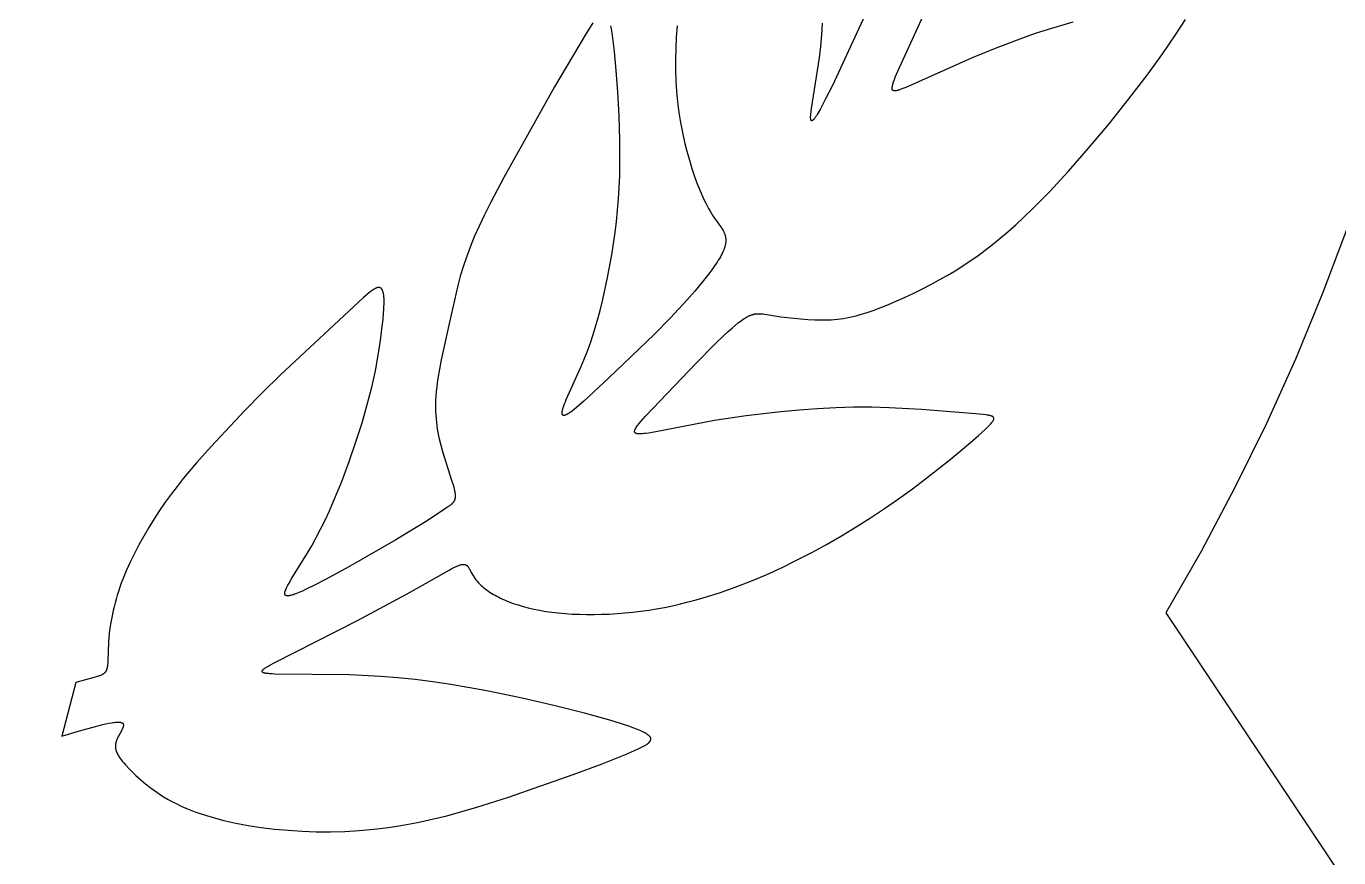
# Model space of a CAD drawing. Extents: x 8280 to 8757, y 218 to 430.
# Drawn here: x 8670.8 to 8724.3, y 256.2 to 290.1 of the extents above; entities that cross this region are included whole.
import ezdxf

# ---------------------------------------------------------------- set-up
doc = ezdxf.new("R2010")
doc.units = 0
doc.header["$MEASUREMENT"] = 0
doc.layers.add('MAKE2D$VISIBLE$CURVES', color=7, linetype='CONTINUOUS')

msp = doc.modelspace()

# ---------------------------------------------------------------- linework, layer by layer
at = {"layer": 'MAKE2D$VISIBLE$CURVES', "color": 7}
for points in [[(8757.435, 328.14), (8757.417, 312.291), (8757.44, 296.443), (8727.187, 290.303), (8726.434, 287.492), (8725.59, 284.708), (8724.656, 281.952), (8723.634, 279.227), (8722.525, 276.537), (8721.329, 273.885), (8720.048, 271.272), (8718.683, 268.702), (8717.236, 266.178), (8734.361, 240.494), (8723.171, 229.271), (8712.01, 218.02), (8686.202, 235.023), (8683.833, 233.65), (8681.424, 232.349), (8678.976, 231.123), (8676.493, 229.971), (8673.975, 228.896), (8652.268, 281.924)], [(8713.449, 290.236), (8712.436, 289.936), (8711.918, 289.768), (8711.395, 289.588), (8710.348, 289.194), (8709.34, 288.78), (8706.644, 287.578), (8706.561, 287.543), (8706.487, 287.514), (8706.42, 287.489), (8706.39, 287.479), (8706.361, 287.47), (8706.333, 287.462), (8706.308, 287.455), (8706.284, 287.449), (8706.273, 287.447), (8706.262, 287.445), (8706.251, 287.443), (8706.241, 287.441), (8706.231, 287.44), (8706.221, 287.439), (8706.212, 287.438), (8706.203, 287.438), (8706.194, 287.438), (8706.19, 287.438), (8706.186, 287.438), (8706.182, 287.438), (8706.178, 287.439), (8706.174, 287.439), (8706.17, 287.439), (8706.167, 287.44), (8706.163, 287.441), (8706.159, 287.441), (8706.156, 287.442), (8706.153, 287.443), (8706.149, 287.444), (8706.146, 287.445), (8706.143, 287.446), (8706.14, 287.447), (8706.138, 287.448), (8706.137, 287.448), (8706.135, 287.449), (8706.134, 287.45), (8706.133, 287.45), (8706.131, 287.451), (8706.13, 287.452), (8706.128, 287.453), (8706.127, 287.453), (8706.126, 287.454), (8706.124, 287.455), (8706.123, 287.456), (8706.122, 287.457), (8706.121, 287.458), (8706.12, 287.459), (8706.118, 287.46), (8706.117, 287.461), (8706.116, 287.462), (8706.115, 287.463), (8706.114, 287.464), (8706.113, 287.465), (8706.112, 287.466), (8706.111, 287.468), (8706.11, 287.469), (8706.109, 287.47), (8706.108, 287.471), (8706.107, 287.472), (8706.106, 287.474), (8706.105, 287.475), (8706.104, 287.476), (8706.103, 287.478), (8706.102, 287.479), (8706.102, 287.481), (8706.101, 287.482), (8706.1, 287.484), (8706.099, 287.485), (8706.099, 287.487), (8706.098, 287.488), (8706.097, 287.49), (8706.097, 287.492), (8706.096, 287.493), (8706.095, 287.495), (8706.094, 287.498), (8706.093, 287.502), (8706.092, 287.506), (8706.091, 287.51), (8706.091, 287.514), (8706.09, 287.518), (8706.089, 287.522), (8706.089, 287.526), (8706.089, 287.531), (8706.088, 287.536), (8706.088, 287.54), (8706.088, 287.545), (8706.088, 287.55), (8706.088, 287.556), (8706.089, 287.566), (8706.09, 287.578), (8706.091, 287.59), (8706.093, 287.602), (8706.095, 287.616), (8706.097, 287.629), (8706.1, 287.644), (8706.104, 287.659), (8706.112, 287.691), (8706.121, 287.726), (8706.133, 287.763), (8706.146, 287.804), (8706.178, 287.894), (8706.217, 287.996), (8706.319, 288.242), (8708.098, 292.134)], [(8705.213, 291.032), (8703.653, 287.66), (8703.379, 287.107), (8703.164, 286.699), (8703.077, 286.546), (8703.038, 286.481), (8703.002, 286.424), (8702.969, 286.374), (8702.953, 286.352), (8702.938, 286.332), (8702.924, 286.314), (8702.911, 286.297), (8702.898, 286.282), (8702.892, 286.275), (8702.886, 286.269), (8702.881, 286.263), (8702.875, 286.257), (8702.869, 286.252), (8702.864, 286.247), (8702.859, 286.243), (8702.854, 286.239), (8702.852, 286.237), (8702.849, 286.235), (8702.847, 286.233), (8702.845, 286.232), (8702.842, 286.23), (8702.84, 286.229), (8702.838, 286.228), (8702.836, 286.227), (8702.834, 286.226), (8702.831, 286.225), (8702.829, 286.224), (8702.827, 286.223), (8702.825, 286.222), (8702.823, 286.222), (8702.822, 286.221), (8702.82, 286.221), (8702.818, 286.221), (8702.816, 286.221), (8702.814, 286.221), (8702.813, 286.221), (8702.811, 286.221), (8702.809, 286.221), (8702.808, 286.221), (8702.806, 286.221), (8702.804, 286.222), (8702.803, 286.222), (8702.801, 286.223), (8702.8, 286.224), (8702.798, 286.225), (8702.797, 286.226), (8702.796, 286.227), (8702.794, 286.228), (8702.793, 286.229), (8702.792, 286.23), (8702.791, 286.232), (8702.789, 286.233), (8702.788, 286.234), (8702.787, 286.236), (8702.786, 286.238), (8702.785, 286.24), (8702.784, 286.241), (8702.783, 286.243), (8702.782, 286.245), (8702.781, 286.248), (8702.78, 286.25), (8702.779, 286.252), (8702.778, 286.254), (8702.778, 286.257), (8702.777, 286.259), (8702.776, 286.262), (8702.775, 286.268), (8702.773, 286.273), (8702.772, 286.279), (8702.771, 286.286), (8702.77, 286.293), (8702.769, 286.3), (8702.768, 286.307), (8702.767, 286.323), (8702.766, 286.34), (8702.766, 286.358), (8702.766, 286.377), (8702.767, 286.397), (8702.769, 286.441), (8702.772, 286.489), (8702.783, 286.597), (8702.799, 286.719), (8703.125, 288.777), (8703.182, 289.241), (8703.227, 289.716), (8703.257, 290.197)], [(8693.895, 290.203), (8693.58, 289.705), (8692.341, 287.599), (8690.273, 283.912), (8689.724, 282.871), (8689.483, 282.388), (8689.264, 281.927), (8689.068, 281.487), (8688.895, 281.064), (8688.744, 280.658), (8688.613, 280.265), (8688.499, 279.882), (8688.398, 279.506), (8688.056, 278.017), (8687.719, 276.474), (8687.647, 276.093), (8687.585, 275.721), (8687.559, 275.54), (8687.536, 275.361), (8687.518, 275.187), (8687.504, 275.016), (8687.494, 274.85), (8687.489, 274.689), (8687.488, 274.531), (8687.492, 274.378), (8687.499, 274.228), (8687.51, 274.081), (8687.524, 273.937), (8687.542, 273.797), (8687.562, 273.659), (8687.586, 273.523), (8687.612, 273.389), (8687.64, 273.258), (8687.704, 272.999), (8687.774, 272.745), (8688.146, 271.579), (8688.203, 271.386), (8688.228, 271.297), (8688.248, 271.214), (8688.265, 271.136), (8688.272, 271.099), (8688.278, 271.064), (8688.283, 271.031), (8688.286, 270.999), (8688.288, 270.969), (8688.289, 270.954), (8688.289, 270.94), (8688.29, 270.926), (8688.289, 270.912), (8688.289, 270.899), (8688.288, 270.886), (8688.287, 270.873), (8688.286, 270.861), (8688.284, 270.849), (8688.283, 270.837), (8688.28, 270.825), (8688.278, 270.814), (8688.275, 270.803), (8688.272, 270.792), (8688.269, 270.781), (8688.265, 270.77), (8688.261, 270.76), (8688.257, 270.75), (8688.253, 270.74), (8688.248, 270.73), (8688.243, 270.721), (8688.237, 270.711), (8688.232, 270.702), (8688.226, 270.693), (8688.22, 270.684), (8688.213, 270.675), (8688.206, 270.666), (8688.199, 270.657), (8688.192, 270.648), (8688.184, 270.64), (8688.176, 270.631), (8688.168, 270.623), (8688.159, 270.614), (8688.15, 270.606), (8688.132, 270.589), (8688.112, 270.572), (8688.091, 270.555), (8688.069, 270.538), (8688.022, 270.504), (8687.851, 270.389), (8687.145, 269.927), (8685.869, 269.144), (8683.964, 268.049), (8683.009, 267.531), (8682.587, 267.311), (8682.222, 267.132), (8682.065, 267.059), (8681.926, 266.999), (8681.804, 266.95), (8681.749, 266.93), (8681.698, 266.912), (8681.651, 266.898), (8681.628, 266.891), (8681.607, 266.886), (8681.587, 266.881), (8681.568, 266.876), (8681.549, 266.873), (8681.532, 266.87), (8681.515, 266.867), (8681.499, 266.865), (8681.491, 266.865), (8681.484, 266.864), (8681.477, 266.864), (8681.47, 266.864), (8681.463, 266.864), (8681.457, 266.864), (8681.45, 266.864), (8681.444, 266.865), (8681.438, 266.865), (8681.433, 266.866), (8681.427, 266.867), (8681.422, 266.868), (8681.419, 266.869), (8681.417, 266.869), (8681.414, 266.87), (8681.412, 266.871), (8681.409, 266.871), (8681.407, 266.872), (8681.405, 266.873), (8681.402, 266.874), (8681.4, 266.875), (8681.398, 266.876), (8681.396, 266.876), (8681.394, 266.877), (8681.392, 266.879), (8681.39, 266.88), (8681.388, 266.881), (8681.386, 266.882), (8681.384, 266.883), (8681.383, 266.884), (8681.381, 266.885), (8681.379, 266.887), (8681.378, 266.888), (8681.376, 266.889), (8681.374, 266.891), (8681.373, 266.892), (8681.372, 266.894), (8681.37, 266.895), (8681.369, 266.897), (8681.367, 266.898), (8681.366, 266.9), (8681.365, 266.902), (8681.364, 266.903), (8681.363, 266.905), (8681.362, 266.907), (8681.361, 266.908), (8681.36, 266.91), (8681.359, 266.912), (8681.358, 266.914), (8681.357, 266.916), (8681.356, 266.918), (8681.355, 266.92), (8681.354, 266.922), (8681.354, 266.924), (8681.353, 266.926), (8681.352, 266.928), (8681.352, 266.93), (8681.351, 266.933), (8681.351, 266.935), (8681.35, 266.937), (8681.35, 266.939), (8681.35, 266.942), (8681.349, 266.944), (8681.349, 266.946), (8681.349, 266.949), (8681.349, 266.951), (8681.348, 266.956), (8681.348, 266.961), (8681.348, 266.967), (8681.348, 266.972), (8681.349, 266.978), (8681.349, 266.983), (8681.35, 266.989), (8681.351, 266.995), (8681.352, 267.001), (8681.353, 267.007), (8681.354, 267.014), (8681.357, 267.027), (8681.361, 267.04), (8681.365, 267.054), (8681.37, 267.069), (8681.375, 267.084), (8681.38, 267.099), (8681.387, 267.115), (8681.401, 267.149), (8681.417, 267.184), (8681.435, 267.221), (8681.476, 267.3), (8681.524, 267.386), (8681.637, 267.578), (8682.263, 268.595), (8682.444, 268.905), (8682.627, 269.237), (8682.808, 269.587), (8682.987, 269.954), (8683.164, 270.334), (8683.336, 270.725), (8683.666, 271.528), (8683.972, 272.338), (8684.249, 273.136), (8684.495, 273.912), (8684.709, 274.658), (8684.89, 275.369), (8685.038, 276.038), (8685.155, 276.67), (8685.248, 277.271), (8685.321, 277.847), (8685.351, 278.126), (8685.375, 278.393), (8685.384, 278.521), (8685.39, 278.644), (8685.394, 278.76), (8685.394, 278.87), (8685.393, 278.922), (8685.391, 278.972), (8685.388, 279.02), (8685.384, 279.066), (8685.379, 279.11), (8685.373, 279.151), (8685.37, 279.171), (8685.366, 279.19), (8685.362, 279.208), (8685.358, 279.226), (8685.353, 279.243), (8685.348, 279.259), (8685.343, 279.275), (8685.338, 279.29), (8685.335, 279.297), (8685.332, 279.304), (8685.329, 279.311), (8685.326, 279.318), (8685.323, 279.324), (8685.32, 279.331), (8685.316, 279.337), (8685.313, 279.343), (8685.309, 279.348), (8685.306, 279.354), (8685.302, 279.359), (8685.298, 279.364), (8685.295, 279.369), (8685.291, 279.374), (8685.287, 279.379), (8685.283, 279.383), (8685.28, 279.385), (8685.278, 279.387), (8685.276, 279.389), (8685.274, 279.391), (8685.272, 279.393), (8685.27, 279.395), (8685.268, 279.397), (8685.265, 279.398), (8685.263, 279.4), (8685.261, 279.402), (8685.259, 279.403), (8685.256, 279.405), (8685.254, 279.406), (8685.251, 279.408), (8685.249, 279.409), (8685.247, 279.41), (8685.244, 279.412), (8685.242, 279.413), (8685.239, 279.414), (8685.237, 279.415), (8685.234, 279.416), (8685.232, 279.417), (8685.229, 279.418), (8685.227, 279.419), (8685.224, 279.42), (8685.221, 279.42), (8685.219, 279.421), (8685.216, 279.422), (8685.213, 279.422), (8685.21, 279.423), (8685.208, 279.424), (8685.205, 279.424), (8685.202, 279.424), (8685.199, 279.425), (8685.196, 279.425), (8685.194, 279.425), (8685.191, 279.425), (8685.188, 279.426), (8685.182, 279.426), (8685.176, 279.426), (8685.17, 279.425), (8685.163, 279.425), (8685.157, 279.424), (8685.151, 279.423), (8685.144, 279.422), (8685.138, 279.421), (8685.131, 279.42), (8685.124, 279.418), (8685.118, 279.416), (8685.111, 279.414), (8685.104, 279.412), (8685.096, 279.41), (8685.089, 279.407), (8685.082, 279.404), (8685.074, 279.401), (8685.059, 279.395), (8685.044, 279.388), (8685.028, 279.38), (8685.012, 279.371), (8684.995, 279.362), (8684.978, 279.352), (8684.961, 279.341), (8684.943, 279.329), (8684.907, 279.305), (8684.869, 279.277), (8684.829, 279.247), (8684.746, 279.18), (8684.656, 279.104), (8684.561, 279.019), (8681.176, 275.875), (8680.435, 275.145), (8679.707, 274.401), (8678.354, 272.954), (8677.758, 272.284), (8677.215, 271.641), (8676.961, 271.322), (8676.716, 271.001), (8676.479, 270.676), (8676.249, 270.344), (8676.026, 270.003), (8675.811, 269.655), (8675.604, 269.302), (8675.407, 268.946), (8675.223, 268.59), (8675.051, 268.236), (8674.895, 267.887), (8674.755, 267.544), (8674.691, 267.376), (8674.632, 267.211), (8674.577, 267.047), (8674.526, 266.887), (8674.479, 266.729), (8674.436, 266.574), (8674.396, 266.422), (8674.36, 266.272), (8674.298, 265.983), (8674.249, 265.708), (8674.212, 265.446), (8674.186, 265.199), (8674.168, 264.967), (8674.142, 264.213), (8674.137, 264.14), (8674.131, 264.071), (8674.128, 264.039), (8674.124, 264.007), (8674.119, 263.978), (8674.114, 263.949), (8674.109, 263.922), (8674.106, 263.909), (8674.103, 263.896), (8674.099, 263.883), (8674.096, 263.871), (8674.092, 263.859), (8674.088, 263.848), (8674.084, 263.837), (8674.079, 263.826), (8674.075, 263.815), (8674.07, 263.805), (8674.065, 263.795), (8674.06, 263.786), (8674.054, 263.776), (8674.051, 263.772), (8674.048, 263.767), (8674.045, 263.763), (8674.042, 263.759), (8674.039, 263.754), (8674.036, 263.75), (8674.032, 263.746), (8674.029, 263.742), (8674.025, 263.738), (8674.022, 263.734), (8674.018, 263.73), (8674.014, 263.726), (8674.01, 263.722), (8674.006, 263.718), (8674.002, 263.714), (8673.998, 263.71), (8673.989, 263.703), (8673.98, 263.696), (8673.971, 263.689), (8673.961, 263.682), (8673.951, 263.675), (8673.94, 263.668), (8673.928, 263.662), (8673.916, 263.655), (8673.904, 263.649), (8673.891, 263.642), (8673.878, 263.636), (8673.849, 263.624), (8673.818, 263.612), (8673.785, 263.599), (8673.749, 263.587), (8673.711, 263.575), (8673.626, 263.549), (8672.832, 263.34), (8672.273, 261.147), (8672.981, 261.364), (8673.639, 261.548), (8673.93, 261.62), (8674.064, 261.65), (8674.188, 261.675), (8674.301, 261.695), (8674.354, 261.703), (8674.404, 261.71), (8674.45, 261.715), (8674.494, 261.719), (8674.534, 261.721), (8674.553, 261.721), (8674.571, 261.721), (8674.592, 261.721), (8674.611, 261.72), (8674.62, 261.719), (8674.629, 261.718), (8674.638, 261.717), (8674.646, 261.716), (8674.655, 261.715), (8674.662, 261.713), (8674.67, 261.712), (8674.677, 261.71), (8674.684, 261.708), (8674.691, 261.706), (8674.697, 261.704), (8674.703, 261.701), (8674.706, 261.7), (8674.709, 261.699), (8674.712, 261.698), (8674.714, 261.696), (8674.717, 261.695), (8674.72, 261.694), (8674.722, 261.692), (8674.725, 261.691), (8674.727, 261.69), (8674.729, 261.688), (8674.732, 261.687), (8674.734, 261.685), (8674.736, 261.683), (8674.738, 261.682), (8674.74, 261.68), (8674.742, 261.679), (8674.744, 261.677), (8674.746, 261.675), (8674.748, 261.673), (8674.75, 261.672), (8674.751, 261.67), (8674.753, 261.668), (8674.754, 261.666), (8674.756, 261.664), (8674.757, 261.662), (8674.759, 261.66), (8674.76, 261.658), (8674.761, 261.656), (8674.763, 261.654), (8674.764, 261.652), (8674.765, 261.65), (8674.766, 261.648), (8674.767, 261.646), (8674.768, 261.644), (8674.769, 261.641), (8674.77, 261.639), (8674.77, 261.637), (8674.771, 261.635), (8674.772, 261.632), (8674.772, 261.63), (8674.773, 261.628), (8674.774, 261.625), (8674.774, 261.623), (8674.775, 261.62), (8674.775, 261.618), (8674.775, 261.615), (8674.776, 261.613), (8674.776, 261.61), (8674.776, 261.608), (8674.776, 261.605), (8674.776, 261.603), (8674.776, 261.6), (8674.776, 261.595), (8674.776, 261.589), (8674.776, 261.584), (8674.775, 261.578), (8674.775, 261.572), (8674.774, 261.567), (8674.773, 261.561), (8674.772, 261.555), (8674.77, 261.549), (8674.769, 261.543), (8674.767, 261.536), (8674.765, 261.53), (8674.761, 261.517), (8674.757, 261.504), (8674.752, 261.491), (8674.747, 261.477), (8674.741, 261.463), (8674.728, 261.434), (8674.713, 261.404), (8674.681, 261.342), (8674.572, 261.142), (8674.554, 261.108), (8674.538, 261.073), (8674.522, 261.039), (8674.507, 261.004), (8674.5, 260.987), (8674.494, 260.97), (8674.488, 260.953), (8674.482, 260.936), (8674.477, 260.919), (8674.472, 260.902), (8674.468, 260.885), (8674.464, 260.869), (8674.461, 260.852), (8674.458, 260.836), (8674.456, 260.819), (8674.454, 260.803), (8674.453, 260.786), (8674.452, 260.77), (8674.451, 260.754), (8674.451, 260.738), (8674.451, 260.721), (8674.452, 260.705), (8674.453, 260.689), (8674.455, 260.673), (8674.457, 260.657), (8674.459, 260.64), (8674.462, 260.624), (8674.466, 260.608), (8674.469, 260.592), (8674.474, 260.576), (8674.478, 260.56), (8674.483, 260.543), (8674.489, 260.527), (8674.495, 260.511), (8674.501, 260.494), (8674.508, 260.478), (8674.515, 260.462), (8674.522, 260.445), (8674.53, 260.429), (8674.539, 260.412), (8674.557, 260.379), (8674.576, 260.345), (8674.597, 260.311), (8674.62, 260.276), (8674.644, 260.242), (8674.67, 260.206), (8674.698, 260.17), (8674.727, 260.134), (8674.789, 260.059), (8674.857, 259.982), (8675.011, 259.819), (8675.187, 259.642), (8675.284, 259.549), (8675.387, 259.454), (8675.496, 259.358), (8675.611, 259.259), (8675.732, 259.16), (8675.86, 259.061), (8675.995, 258.961), (8676.136, 258.862), (8676.284, 258.763), (8676.439, 258.666), (8676.602, 258.57), (8676.771, 258.477), (8676.948, 258.386), (8677.133, 258.298), (8677.325, 258.213), (8677.524, 258.132), (8677.731, 258.054), (8677.945, 257.98), (8678.165, 257.909), (8678.391, 257.841), (8678.623, 257.777), (8678.861, 257.717), (8679.104, 257.66), (8679.352, 257.607), (8679.863, 257.511), (8680.39, 257.43), (8680.933, 257.364), (8681.487, 257.312), (8682.052, 257.276), (8682.626, 257.256), (8683.208, 257.253), (8683.794, 257.268), (8684.384, 257.301), (8684.976, 257.353), (8685.568, 257.425), (8686.159, 257.517), (8686.751, 257.629), (8687.346, 257.76), (8687.947, 257.908), (8688.556, 258.073), (8689.176, 258.254), (8690.457, 258.661), (8693.098, 259.582), (8694.278, 260.025), (8695.233, 260.404), (8695.597, 260.56), (8695.748, 260.629), (8695.88, 260.694), (8695.938, 260.725), (8695.992, 260.755), (8696.041, 260.784), (8696.063, 260.798), (8696.084, 260.812), (8696.104, 260.826), (8696.123, 260.84), (8696.141, 260.853), (8696.157, 260.866), (8696.173, 260.879), (8696.18, 260.886), (8696.187, 260.892), (8696.193, 260.899), (8696.199, 260.905), (8696.205, 260.912), (8696.211, 260.918), (8696.216, 260.924), (8696.221, 260.931), (8696.226, 260.937), (8696.231, 260.943), (8696.235, 260.949), (8696.239, 260.955), (8696.242, 260.961), (8696.244, 260.965), (8696.245, 260.968), (8696.247, 260.971), (8696.248, 260.974), (8696.25, 260.977), (8696.251, 260.98), (8696.252, 260.983), (8696.253, 260.986), (8696.254, 260.989), (8696.255, 260.992), (8696.256, 260.995), (8696.257, 260.998), (8696.258, 261.001), (8696.259, 261.004), (8696.259, 261.007), (8696.26, 261.01), (8696.26, 261.013), (8696.261, 261.016), (8696.261, 261.019), (8696.261, 261.022), (8696.261, 261.025), (8696.261, 261.028), (8696.262, 261.031), (8696.261, 261.034), (8696.261, 261.037), (8696.261, 261.04), (8696.261, 261.043), (8696.261, 261.046), (8696.26, 261.048), (8696.26, 261.051), (8696.259, 261.054), (8696.258, 261.057), (8696.258, 261.06), (8696.257, 261.063), (8696.256, 261.066), (8696.255, 261.069), (8696.254, 261.072), (8696.253, 261.075), (8696.252, 261.078), (8696.251, 261.081), (8696.25, 261.084), (8696.248, 261.087), (8696.247, 261.09), (8696.245, 261.093), (8696.244, 261.096), (8696.242, 261.099), (8696.24, 261.101), (8696.238, 261.104), (8696.235, 261.11), (8696.231, 261.116), (8696.226, 261.122), (8696.221, 261.128), (8696.216, 261.134), (8696.211, 261.14), (8696.206, 261.146), (8696.2, 261.152), (8696.194, 261.158), (8696.187, 261.164), (8696.18, 261.17), (8696.173, 261.176), (8696.166, 261.182), (8696.151, 261.194), (8696.134, 261.206), (8696.116, 261.218), (8696.097, 261.23), (8696.077, 261.243), (8696.056, 261.255), (8696.01, 261.281), (8695.96, 261.307), (8695.905, 261.333), (8695.846, 261.361), (8695.714, 261.417), (8695.566, 261.475), (8695.401, 261.536), (8695.025, 261.662), (8694.59, 261.796), (8693.563, 262.082), (8692.359, 262.385), (8691.015, 262.695), (8689.582, 262.991), (8688.111, 263.252), (8687.378, 263.362), (8686.654, 263.454), (8685.947, 263.526), (8685.262, 263.58), (8683.979, 263.645), (8680.946, 263.68), (8680.834, 263.684), (8680.737, 263.69), (8680.693, 263.694), (8680.653, 263.698), (8680.616, 263.702), (8680.582, 263.707), (8680.567, 263.709), (8680.552, 263.712), (8680.538, 263.715), (8680.525, 263.718), (8680.513, 263.721), (8680.501, 263.725), (8680.496, 263.726), (8680.491, 263.728), (8680.486, 263.73), (8680.481, 263.732), (8680.476, 263.734), (8680.472, 263.736), (8680.468, 263.738), (8680.464, 263.739), (8680.46, 263.742), (8680.456, 263.744), (8680.455, 263.745), (8680.453, 263.746), (8680.451, 263.747), (8680.45, 263.748), (8680.448, 263.749), (8680.447, 263.75), (8680.446, 263.751), (8680.444, 263.752), (8680.443, 263.753), (8680.442, 263.755), (8680.44, 263.756), (8680.439, 263.757), (8680.438, 263.758), (8680.437, 263.759), (8680.436, 263.76), (8680.435, 263.762), (8680.434, 263.763), (8680.433, 263.764), (8680.432, 263.765), (8680.432, 263.767), (8680.431, 263.768), (8680.43, 263.769), (8680.43, 263.77), (8680.429, 263.772), (8680.429, 263.773), (8680.428, 263.774), (8680.428, 263.776), (8680.427, 263.777), (8680.427, 263.778), (8680.427, 263.78), (8680.427, 263.781), (8680.426, 263.782), (8680.426, 263.784), (8680.426, 263.785), (8680.426, 263.787), (8680.426, 263.788), (8680.426, 263.79), (8680.426, 263.791), (8680.427, 263.793), (8680.427, 263.794), (8680.427, 263.796), (8680.427, 263.797), (8680.428, 263.799), (8680.428, 263.8), (8680.429, 263.802), (8680.429, 263.803), (8680.43, 263.805), (8680.43, 263.806), (8680.431, 263.808), (8680.432, 263.81), (8680.432, 263.811), (8680.433, 263.813), (8680.434, 263.814), (8680.435, 263.816), (8680.436, 263.818), (8680.437, 263.82), (8680.439, 263.823), (8680.441, 263.826), (8680.444, 263.83), (8680.446, 263.833), (8680.449, 263.837), (8680.452, 263.841), (8680.456, 263.845), (8680.459, 263.848), (8680.463, 263.852), (8680.467, 263.856), (8680.475, 263.864), (8680.484, 263.872), (8680.494, 263.881), (8680.505, 263.889), (8680.516, 263.898), (8680.528, 263.908), (8680.555, 263.927), (8680.585, 263.947), (8680.618, 263.968), (8680.654, 263.99), (8680.736, 264.038), (8680.937, 264.148), (8684.278, 265.84), (8686.339, 266.941), (8688.043, 267.916), (8688.155, 267.976), (8688.258, 268.027), (8688.305, 268.049), (8688.35, 268.069), (8688.393, 268.087), (8688.434, 268.102), (8688.453, 268.109), (8688.472, 268.116), (8688.49, 268.122), (8688.508, 268.127), (8688.525, 268.131), (8688.542, 268.135), (8688.558, 268.139), (8688.573, 268.141), (8688.581, 268.143), (8688.588, 268.144), (8688.596, 268.144), (8688.603, 268.145), (8688.61, 268.146), (8688.617, 268.146), (8688.623, 268.146), (8688.63, 268.146), (8688.636, 268.146), (8688.643, 268.146), (8688.649, 268.146), (8688.655, 268.145), (8688.661, 268.145), (8688.667, 268.144), (8688.673, 268.143), (8688.679, 268.142), (8688.685, 268.141), (8688.69, 268.14), (8688.696, 268.138), (8688.701, 268.137), (8688.706, 268.135), (8688.711, 268.133), (8688.716, 268.131), (8688.721, 268.129), (8688.726, 268.127), (8688.731, 268.125), (8688.736, 268.122), (8688.741, 268.119), (8688.745, 268.117), (8688.75, 268.114), (8688.754, 268.111), (8688.759, 268.108), (8688.763, 268.105), (8688.767, 268.101), (8688.772, 268.098), (8688.776, 268.094), (8688.78, 268.091), (8688.784, 268.087), (8688.788, 268.083), (8688.792, 268.079), (8688.796, 268.075), (8688.8, 268.07), (8688.807, 268.062), (8688.815, 268.052), (8688.822, 268.043), (8688.829, 268.032), (8688.837, 268.022), (8688.844, 268.011), (8688.851, 268), (8688.865, 267.976), (8688.879, 267.951), (8688.973, 267.773), (8689.011, 267.705), (8689.032, 267.67), (8689.055, 267.634), (8689.079, 267.597), (8689.105, 267.56), (8689.133, 267.522), (8689.163, 267.484), (8689.196, 267.445), (8689.231, 267.405), (8689.268, 267.366), (8689.308, 267.326), (8689.351, 267.286), (8689.396, 267.246), (8689.443, 267.206), (8689.494, 267.165), (8689.547, 267.125), (8689.602, 267.085), (8689.66, 267.045), (8689.721, 267.005), (8689.785, 266.965), (8689.851, 266.925), (8689.919, 266.886), (8689.99, 266.847), (8690.064, 266.809), (8690.141, 266.771), (8690.22, 266.734), (8690.302, 266.697), (8690.386, 266.661), (8690.473, 266.626), (8690.656, 266.557), (8690.848, 266.492), (8691.052, 266.431), (8691.267, 266.374), (8691.492, 266.322), (8691.728, 266.275), (8691.975, 266.233), (8692.232, 266.198), (8692.498, 266.167), (8692.773, 266.143), (8693.057, 266.124), (8693.347, 266.112), (8693.644, 266.106), (8693.947, 266.105), (8694.255, 266.111), (8694.567, 266.124), (8694.884, 266.143), (8695.203, 266.168), (8695.524, 266.2), (8695.847, 266.239), (8696.171, 266.284), (8696.495, 266.336), (8696.818, 266.396), (8697.141, 266.462), (8697.463, 266.535), (8697.784, 266.614), (8698.105, 266.7), (8698.425, 266.791), (8699.062, 266.992), (8699.696, 267.216), (8700.327, 267.461), (8700.954, 267.726), (8701.577, 268.01), (8702.196, 268.311), (8702.81, 268.628), (8703.418, 268.961), (8704.02, 269.308), (8704.616, 269.669), (8705.203, 270.042), (8705.782, 270.427), (8706.352, 270.823), (8706.911, 271.227), (8707.452, 271.633), (8708.449, 272.418), (8709.278, 273.11), (8709.609, 273.401), (8709.875, 273.644), (8709.981, 273.746), (8710.026, 273.792), (8710.068, 273.835), (8710.104, 273.874), (8710.136, 273.911), (8710.151, 273.929), (8710.164, 273.946), (8710.176, 273.962), (8710.186, 273.977), (8710.191, 273.985), (8710.196, 273.992), (8710.2, 273.999), (8710.204, 274.006), (8710.208, 274.013), (8710.212, 274.02), (8710.215, 274.027), (8710.218, 274.033), (8710.22, 274.04), (8710.223, 274.046), (8710.224, 274.049), (8710.225, 274.052), (8710.226, 274.055), (8710.226, 274.058), (8710.227, 274.061), (8710.228, 274.064), (8710.228, 274.067), (8710.229, 274.069), (8710.229, 274.072), (8710.23, 274.075), (8710.23, 274.078), (8710.23, 274.08), (8710.23, 274.083), (8710.231, 274.086), (8710.231, 274.088), (8710.231, 274.091), (8710.23, 274.094), (8710.23, 274.096), (8710.23, 274.099), (8710.23, 274.101), (8710.229, 274.104), (8710.229, 274.106), (8710.228, 274.108), (8710.227, 274.111), (8710.227, 274.113), (8710.226, 274.115), (8710.225, 274.118), (8710.224, 274.12), (8710.223, 274.122), (8710.222, 274.124), (8710.221, 274.126), (8710.22, 274.129), (8710.218, 274.131), (8710.217, 274.133), (8710.215, 274.135), (8710.214, 274.137), (8710.212, 274.139), (8710.211, 274.141), (8710.209, 274.143), (8710.207, 274.145), (8710.205, 274.147), (8710.203, 274.149), (8710.201, 274.151), (8710.199, 274.152), (8710.197, 274.154), (8710.195, 274.156), (8710.192, 274.158), (8710.19, 274.16), (8710.187, 274.161), (8710.185, 274.163), (8710.182, 274.165), (8710.179, 274.167), (8710.174, 274.17), (8710.168, 274.173), (8710.162, 274.176), (8710.155, 274.179), (8710.148, 274.182), (8710.141, 274.185), (8710.134, 274.188), (8710.126, 274.191), (8710.118, 274.194), (8710.11, 274.196), (8710.092, 274.201), (8710.073, 274.206), (8710.054, 274.211), (8710.033, 274.216), (8710.01, 274.22), (8709.962, 274.228), (8709.909, 274.236), (8709.789, 274.25), (8709.314, 274.293), (8707.283, 274.462), (8705.965, 274.53), (8705.258, 274.547), (8704.53, 274.547), (8703.788, 274.527), (8703.041, 274.489), (8702.296, 274.435), (8701.559, 274.367), (8700.143, 274.199), (8698.852, 274.004), (8696.466, 273.55), (8696.16, 273.498), (8696.03, 273.48), (8695.972, 273.474), (8695.917, 273.469), (8695.867, 273.465), (8695.844, 273.464), (8695.821, 273.464), (8695.8, 273.464), (8695.779, 273.464), (8695.76, 273.465), (8695.742, 273.466), (8695.725, 273.468), (8695.717, 273.469), (8695.709, 273.47), (8695.701, 273.471), (8695.694, 273.473), (8695.687, 273.474), (8695.68, 273.476), (8695.674, 273.478), (8695.668, 273.48), (8695.662, 273.482), (8695.659, 273.483), (8695.656, 273.484), (8695.653, 273.485), (8695.65, 273.486), (8695.648, 273.487), (8695.645, 273.489), (8695.643, 273.49), (8695.64, 273.491), (8695.638, 273.493), (8695.636, 273.494), (8695.633, 273.495), (8695.631, 273.497), (8695.629, 273.498), (8695.627, 273.5), (8695.625, 273.501), (8695.623, 273.503), (8695.621, 273.504), (8695.62, 273.506), (8695.618, 273.508), (8695.616, 273.509), (8695.615, 273.511), (8695.613, 273.513), (8695.612, 273.515), (8695.61, 273.516), (8695.609, 273.518), (8695.608, 273.52), (8695.606, 273.522), (8695.605, 273.524), (8695.604, 273.526), (8695.603, 273.528), (8695.602, 273.53), (8695.601, 273.532), (8695.601, 273.534), (8695.6, 273.537), (8695.599, 273.539), (8695.598, 273.541), (8695.598, 273.543), (8695.597, 273.546), (8695.597, 273.548), (8695.597, 273.55), (8695.596, 273.553), (8695.596, 273.555), (8695.596, 273.558), (8695.596, 273.56), (8695.596, 273.563), (8695.596, 273.565), (8695.596, 273.568), (8695.596, 273.571), (8695.596, 273.573), (8695.596, 273.576), (8695.597, 273.579), (8695.597, 273.582), (8695.597, 273.584), (8695.598, 273.587), (8695.598, 273.59), (8695.599, 273.593), (8695.6, 273.599), (8695.602, 273.605), (8695.604, 273.611), (8695.606, 273.618), (8695.608, 273.624), (8695.611, 273.631), (8695.614, 273.638), (8695.617, 273.645), (8695.62, 273.652), (8695.624, 273.66), (8695.628, 273.667), (8695.636, 273.682), (8695.645, 273.698), (8695.655, 273.715), (8695.666, 273.732), (8695.678, 273.75), (8695.705, 273.787), (8695.736, 273.827), (8695.77, 273.87), (8695.848, 273.963), (8696.045, 274.182), (8698.108, 276.347), (8698.894, 277.141), (8699.25, 277.486), (8699.414, 277.638), (8699.566, 277.775), (8699.706, 277.895), (8699.833, 277.998), (8699.893, 278.044), (8699.95, 278.086), (8700.005, 278.125), (8700.058, 278.159), (8700.108, 278.191), (8700.157, 278.22), (8700.181, 278.233), (8700.205, 278.245), (8700.228, 278.257), (8700.25, 278.267), (8700.272, 278.278), (8700.294, 278.287), (8700.316, 278.296), (8700.338, 278.304), (8700.359, 278.312), (8700.38, 278.319), (8700.4, 278.325), (8700.421, 278.331), (8700.441, 278.336), (8700.461, 278.34), (8700.481, 278.345), (8700.501, 278.348), (8700.521, 278.351), (8700.541, 278.354), (8700.561, 278.356), (8700.58, 278.358), (8700.6, 278.359), (8700.619, 278.36), (8700.639, 278.36), (8700.659, 278.36), (8700.679, 278.36), (8700.698, 278.359), (8700.739, 278.357), (8700.779, 278.353), (8700.821, 278.349), (8700.906, 278.337), (8701.548, 278.238), (8702.081, 278.173), (8702.363, 278.145), (8702.648, 278.124), (8702.932, 278.109), (8703.208, 278.103), (8703.342, 278.104), (8703.473, 278.107), (8703.602, 278.113), (8703.729, 278.123), (8703.856, 278.135), (8703.981, 278.15), (8704.107, 278.168), (8704.233, 278.189), (8704.359, 278.214), (8704.487, 278.243), (8704.617, 278.275), (8704.75, 278.31), (8704.885, 278.35), (8705.024, 278.393), (8705.313, 278.492), (8705.621, 278.608), (8705.944, 278.738), (8706.28, 278.882), (8706.624, 279.037), (8706.972, 279.201), (8707.32, 279.374), (8707.665, 279.552), (8708.002, 279.735), (8708.33, 279.92), (8708.648, 280.11), (8708.96, 280.305), (8709.267, 280.508), (8709.571, 280.721), (8709.875, 280.944), (8710.18, 281.181), (8710.49, 281.432), (8710.805, 281.7), (8711.126, 281.985), (8711.457, 282.29), (8711.796, 282.617), (8712.508, 283.34), (8713.272, 284.168), (8714.089, 285.101), (8714.923, 286.099), (8715.732, 287.109), (8716.473, 288.077), (8717.109, 288.956), (8717.63, 289.72), (8718.031, 290.349)], [(8697.33, 290.091), (8697.297, 289.63), (8697.274, 289.176), (8697.261, 288.728), (8697.261, 288.285), (8697.274, 287.847), (8697.301, 287.414), (8697.343, 286.985), (8697.399, 286.562), (8697.467, 286.148), (8697.545, 285.743), (8697.633, 285.351), (8697.727, 284.974), (8697.828, 284.612), (8697.933, 284.27), (8698.041, 283.947), (8698.151, 283.645), (8698.263, 283.364), (8698.377, 283.102), (8698.435, 282.979), (8698.493, 282.861), (8698.552, 282.747), (8698.611, 282.639), (8698.67, 282.535), (8698.729, 282.437), (8698.789, 282.343), (8698.849, 282.254), (8699.131, 281.863), (8699.155, 281.826), (8699.177, 281.789), (8699.199, 281.752), (8699.209, 281.734), (8699.219, 281.715), (8699.228, 281.696), (8699.237, 281.678), (8699.245, 281.659), (8699.253, 281.64), (8699.261, 281.62), (8699.268, 281.601), (8699.275, 281.581), (8699.281, 281.561), (8699.287, 281.541), (8699.292, 281.521), (8699.296, 281.501), (8699.301, 281.48), (8699.304, 281.459), (8699.307, 281.438), (8699.309, 281.416), (8699.311, 281.395), (8699.312, 281.373), (8699.312, 281.35), (8699.312, 281.327), (8699.311, 281.304), (8699.309, 281.281), (8699.307, 281.257), (8699.304, 281.232), (8699.3, 281.207), (8699.296, 281.182), (8699.29, 281.157), (8699.284, 281.131), (8699.277, 281.104), (8699.27, 281.077), (8699.261, 281.049), (8699.252, 281.021), (8699.242, 280.993), (8699.231, 280.964), (8699.219, 280.934), (8699.206, 280.904), (8699.192, 280.873), (8699.162, 280.81), (8699.129, 280.744), (8699.092, 280.676), (8699.051, 280.606), (8699.007, 280.534), (8698.961, 280.46), (8698.858, 280.307), (8698.745, 280.147), (8698.622, 279.982), (8698.35, 279.637), (8698.05, 279.28), (8697.73, 278.916), (8697.058, 278.191), (8696.388, 277.507), (8694.535, 275.729), (8693.533, 274.801), (8693.329, 274.622), (8693.149, 274.471), (8693.068, 274.408), (8692.994, 274.352), (8692.96, 274.328), (8692.927, 274.306), (8692.897, 274.286), (8692.868, 274.269), (8692.854, 274.261), (8692.84, 274.254), (8692.828, 274.247), (8692.815, 274.241), (8692.803, 274.236), (8692.792, 274.231), (8692.781, 274.227), (8692.776, 274.225), (8692.77, 274.223), (8692.765, 274.222), (8692.76, 274.22), (8692.755, 274.219), (8692.751, 274.218), (8692.746, 274.217), (8692.741, 274.216), (8692.737, 274.215), (8692.733, 274.215), (8692.728, 274.214), (8692.724, 274.214), (8692.72, 274.214), (8692.718, 274.214), (8692.716, 274.214), (8692.714, 274.214), (8692.713, 274.214), (8692.711, 274.214), (8692.709, 274.214), (8692.707, 274.214), (8692.705, 274.215), (8692.704, 274.215), (8692.702, 274.215), (8692.7, 274.215), (8692.698, 274.216), (8692.697, 274.216), (8692.695, 274.217), (8692.694, 274.217), (8692.692, 274.218), (8692.691, 274.218), (8692.689, 274.219), (8692.688, 274.219), (8692.686, 274.22), (8692.685, 274.221), (8692.683, 274.221), (8692.682, 274.222), (8692.681, 274.223), (8692.679, 274.224), (8692.678, 274.225), (8692.677, 274.225), (8692.675, 274.226), (8692.674, 274.227), (8692.673, 274.228), (8692.672, 274.229), (8692.671, 274.23), (8692.67, 274.231), (8692.668, 274.233), (8692.667, 274.234), (8692.666, 274.235), (8692.665, 274.236), (8692.664, 274.237), (8692.663, 274.239), (8692.662, 274.24), (8692.662, 274.241), (8692.661, 274.243), (8692.66, 274.244), (8692.659, 274.246), (8692.658, 274.247), (8692.657, 274.249), (8692.657, 274.25), (8692.656, 274.252), (8692.655, 274.253), (8692.655, 274.255), (8692.654, 274.257), (8692.653, 274.259), (8692.653, 274.26), (8692.652, 274.262), (8692.651, 274.266), (8692.65, 274.27), (8692.649, 274.274), (8692.648, 274.278), (8692.648, 274.282), (8692.647, 274.286), (8692.646, 274.291), (8692.646, 274.295), (8692.646, 274.3), (8692.645, 274.305), (8692.645, 274.31), (8692.645, 274.315), (8692.646, 274.325), (8692.646, 274.337), (8692.647, 274.348), (8692.649, 274.36), (8692.65, 274.373), (8692.652, 274.386), (8692.655, 274.4), (8692.661, 274.428), (8692.668, 274.459), (8692.677, 274.492), (8692.687, 274.526), (8692.699, 274.562), (8692.712, 274.6), (8692.741, 274.682), (8692.776, 274.771), (8692.816, 274.867), (8693.406, 276.178), (8693.546, 276.513), (8693.686, 276.869), (8693.822, 277.247), (8693.952, 277.645), (8694.076, 278.06), (8694.193, 278.49), (8694.303, 278.931), (8694.405, 279.381), (8694.5, 279.837), (8694.667, 280.754), (8694.802, 281.664), (8694.856, 282.118), (8694.903, 282.574), (8694.94, 283.034), (8694.969, 283.498), (8694.989, 283.97), (8695, 284.45), (8694.996, 285.435), (8694.964, 286.423), (8694.911, 287.378), (8694.845, 288.262), (8694.774, 289.041), (8694.696, 289.695), (8694.655, 289.969), (8694.634, 290.091)]]:
    msp.add_lwpolyline(points, dxfattribs=at)

doc.saveas('drawing.dxf')
